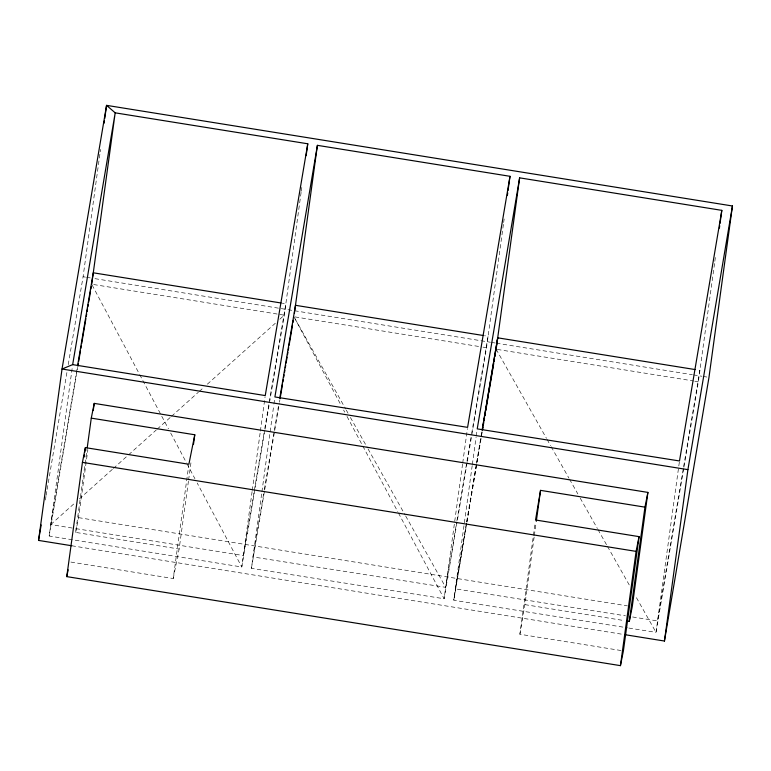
<?xml version="1.0" encoding="UTF-8"?>
<svg xmlns="http://www.w3.org/2000/svg" width="771" height="771" viewBox="0 0 771 771"><rect width="100%" height="100%" fill="white"/><g stroke="black" fill="none" stroke-linecap="round" stroke-linejoin="round"><path stroke-width="0.58" stroke-dasharray="3.85 2.89" d="M68.233 364.644L83.085 276.75L100.037 152.966M100.201 151.781L100.529 149.401M264.829 430.391L241.766 566.984L49.18 536.018L72.503 365.811M188.432 481.191L179.132 549.039L75.625 532.395L87.036 449.079M75.625 532.395L78.575 517.649L87.865 449.811M70.903 562.069L173.234 578.529L188.722 465.453M188.596 480.005L191.198 460.962M252.098 491.57L241.766 566.984L197.203 483.003M252.262 490.385L260.212 432.319M260.376 431.134L265.079 396.766M301.114 192.374L284.287 315.185L269.85 400.698M301.278 191.189L301.924 186.457M467.12 462.571L444.115 598.749L251.423 568.362L261.755 492.948M261.918 491.763L273.763 405.257M273.927 404.071L274.736 398.144M462.561 464.094L444.115 598.749L398.385 512.879M462.725 462.908L467.438 428.541M467.322 461.386L486.52 347.702L503.502 223.706M503.665 222.52L504.157 218.964M472.199 465.617L453.753 600.272L627.459 627.825M472.363 464.431L476.092 437.176M476.256 435.991L476.902 431.249M621.04 650.522L519.885 634.254L533.253 536.655M533.416 535.469L535.209 522.372M519.885 634.254L524.887 604.628L534.178 536.78M534.342 535.594L536.134 522.497M679.338 462.147L656.015 632.355L628.654 628.008M683.896 467.265L698.343 381.761L714.678 262.497M714.842 261.311L715.488 256.579M466.677 523.085L453.753 600.272L466.754 523.307M466.879 521.9L482 431.644M45.373 500.032L45.971 496.476M46.173 495.281L46.973 490.529M47.176 489.344L67.231 370.581M72.146 528.029L50.751 524.588L77.428 366.63M49.18 536.018L77.061 370.928M77.264 369.743L77.669 367.362M263.99 433.225L243.328 555.554L73.332 528.222M264.79 428.474L285.858 303.764L282.292 303.186M265.031 429.206L269.648 401.893M263.615 494.028L252.994 556.932L445.686 587.329L456.683 522.189M264.414 489.277L278.447 406.192M251.423 568.362L264.453 491.214M264.655 490.019L274.476 431.866M274.678 430.681L279.285 403.378M279.488 402.192L279.892 399.821M456.885 521.013L471.486 434.565M471.679 433.379L488.082 336.272L484.516 335.703M476.314 464.518L455.314 588.851L625.454 615.827M476.517 463.332L481.914 431.365M466.947 522.131L481.547 435.692M481.75 434.507L482.145 432.136M683.704 468.46L656.015 632.355L635.294 595.655M173.234 578.529L179.132 549.039M50.751 524.588L74.912 502.933M79.384 498.914L112.489 469.231M113.385 468.431L127.697 455.594M128.593 454.794L156.33 429.919M157.226 429.119L170.651 417.082M171.547 416.282L198.388 392.208M199.284 391.408L203.756 387.399M207.341 384.189L275.343 323.213M279.815 319.204L284.287 315.185L278.35 314.231M632.596 616.964L657.586 620.925L699.904 370.331L696.338 369.752M83.085 276.75L85.456 277.136M86.641 277.329L90.207 277.897M94.958 278.659L490.443 342.247M491.628 342.44L495.194 343.008M496.379 343.201L692.348 374.706M693.534 374.899L701.841 376.238M703.036 376.421L707.788 377.192M277.155 314.038L91.71 284.229L139.098 373.521M295.11 316.929L481.759 346.94M482.954 347.123L486.52 347.702M497.334 349.436L693.582 380.99M694.777 381.182L698.343 381.761M78.575 517.649L627.498 605.91M524.887 604.628L624.549 620.645M71.809 545.762L624.057 634.552M496.148 349.253L546.475 438.371M547.073 439.422L550.619 445.715M551.217 446.766L568.979 478.222M569.567 479.263L577.855 493.951M580.226 498.143L597.4 528.549M597.988 529.6L606.873 545.328M607.461 546.369L629.965 586.22M295.1 318.837L345.687 409.035M346.275 410.076L348.039 413.227M350.391 417.419L367.449 447.835M368.037 448.886L405.093 514.961M405.681 516.011L445.686 587.329M293.924 316.736L341.351 405.797M343.606 410.037L344.743 412.157M346.998 416.398L362.245 445.021M362.804 446.081L397.817 511.809M139.657 374.581L168.425 428.792M170.69 433.042L186.486 462.812M187.045 463.872L194.947 478.752"/><path stroke-width="1.16" d="M71.809 545.762L38.55 540.413L62.027 369.02L106.562 105.357L732.45 205.982L708.973 377.376L664.438 641.038L625.252 634.735M104.114 123.215L104.442 120.835M104.769 118.455L106.562 105.357L115.187 112.836L307.774 143.791L306.145 155.646M91.71 284.229L115.187 112.836L72.657 364.625L62.027 369.02L687.915 469.645L664.438 641.038M91.277 418.133L94.226 403.387L647.9 492.409L644.951 507.145L540.538 490.366L535.537 519.991L639.053 536.635L623.392 650.897L620.443 665.643L66.769 576.621L82.43 462.359L85.379 447.623L188.885 464.258L194.784 434.777L91.277 418.133L87.2 447.893M84.068 457.145L84.396 454.765M84.723 452.384L85.379 447.623M93.243 410.529L94.226 403.387M193.482 444.298L194.784 434.777M294.387 313.305L317.401 145.343L509.997 176.308L508.05 190.524M507.395 195.265L507.723 192.895M496.457 346.96L519.625 177.85L721.82 210.358L720.037 223.397M536.298 521.312L540.538 490.366M620.443 665.643L636.094 551.381L639.053 536.635M626.919 621.031L629.3 621.407L644.951 507.145M647.9 492.409L632.249 606.671L629.3 621.407M719.382 228.139L719.709 225.768M482.395 429.264L497.709 337.823L695.153 369.569M38.55 540.413L41.162 524.974M77.63 365.444L93.272 272.799L281.097 302.993M77.871 366.177L78.266 363.806M78.671 361.426L80.473 350.738M80.878 348.367L81.273 345.986M81.678 343.615L85.889 318.674M86.294 316.293L86.689 313.922M87.094 311.542L87.499 309.171M87.894 306.791L88.299 304.42M88.704 302.039L90.506 291.351M90.911 288.98L91.306 286.6M307.774 143.791L265.243 395.581L72.657 364.625M317.401 145.343L274.9 396.959L467.592 427.356L509.997 176.308M279.854 397.884L295.486 305.306L483.33 335.51M280.085 398.636L282.494 384.392M282.899 382.011L283.294 379.64M283.699 377.27L284.094 374.899M284.499 372.518L284.904 370.147M285.299 367.777L285.704 365.396M286.099 363.025L287.101 357.089M287.506 354.718L287.911 352.347M288.306 349.967L288.711 347.596M289.106 345.225L292.517 325.044M292.922 322.673L293.317 320.293M519.625 177.85L477.23 428.878L679.492 460.962L721.82 210.358M482.116 430.179L497.709 337.823M482.55 429.765L482.945 427.404M483.35 425.033L483.745 422.662M484.149 420.291L484.545 417.93M484.949 415.559L485.345 413.189M485.749 410.818L488.351 395.427M488.747 393.056L493.748 363.459M494.144 361.088L494.548 358.717M494.943 356.356L495.348 353.985M495.743 351.615L496.148 349.253M687.915 469.645L732.45 205.982M66.769 576.621L68.137 569.817M82.43 462.359L636.094 551.381"/></g></svg>
